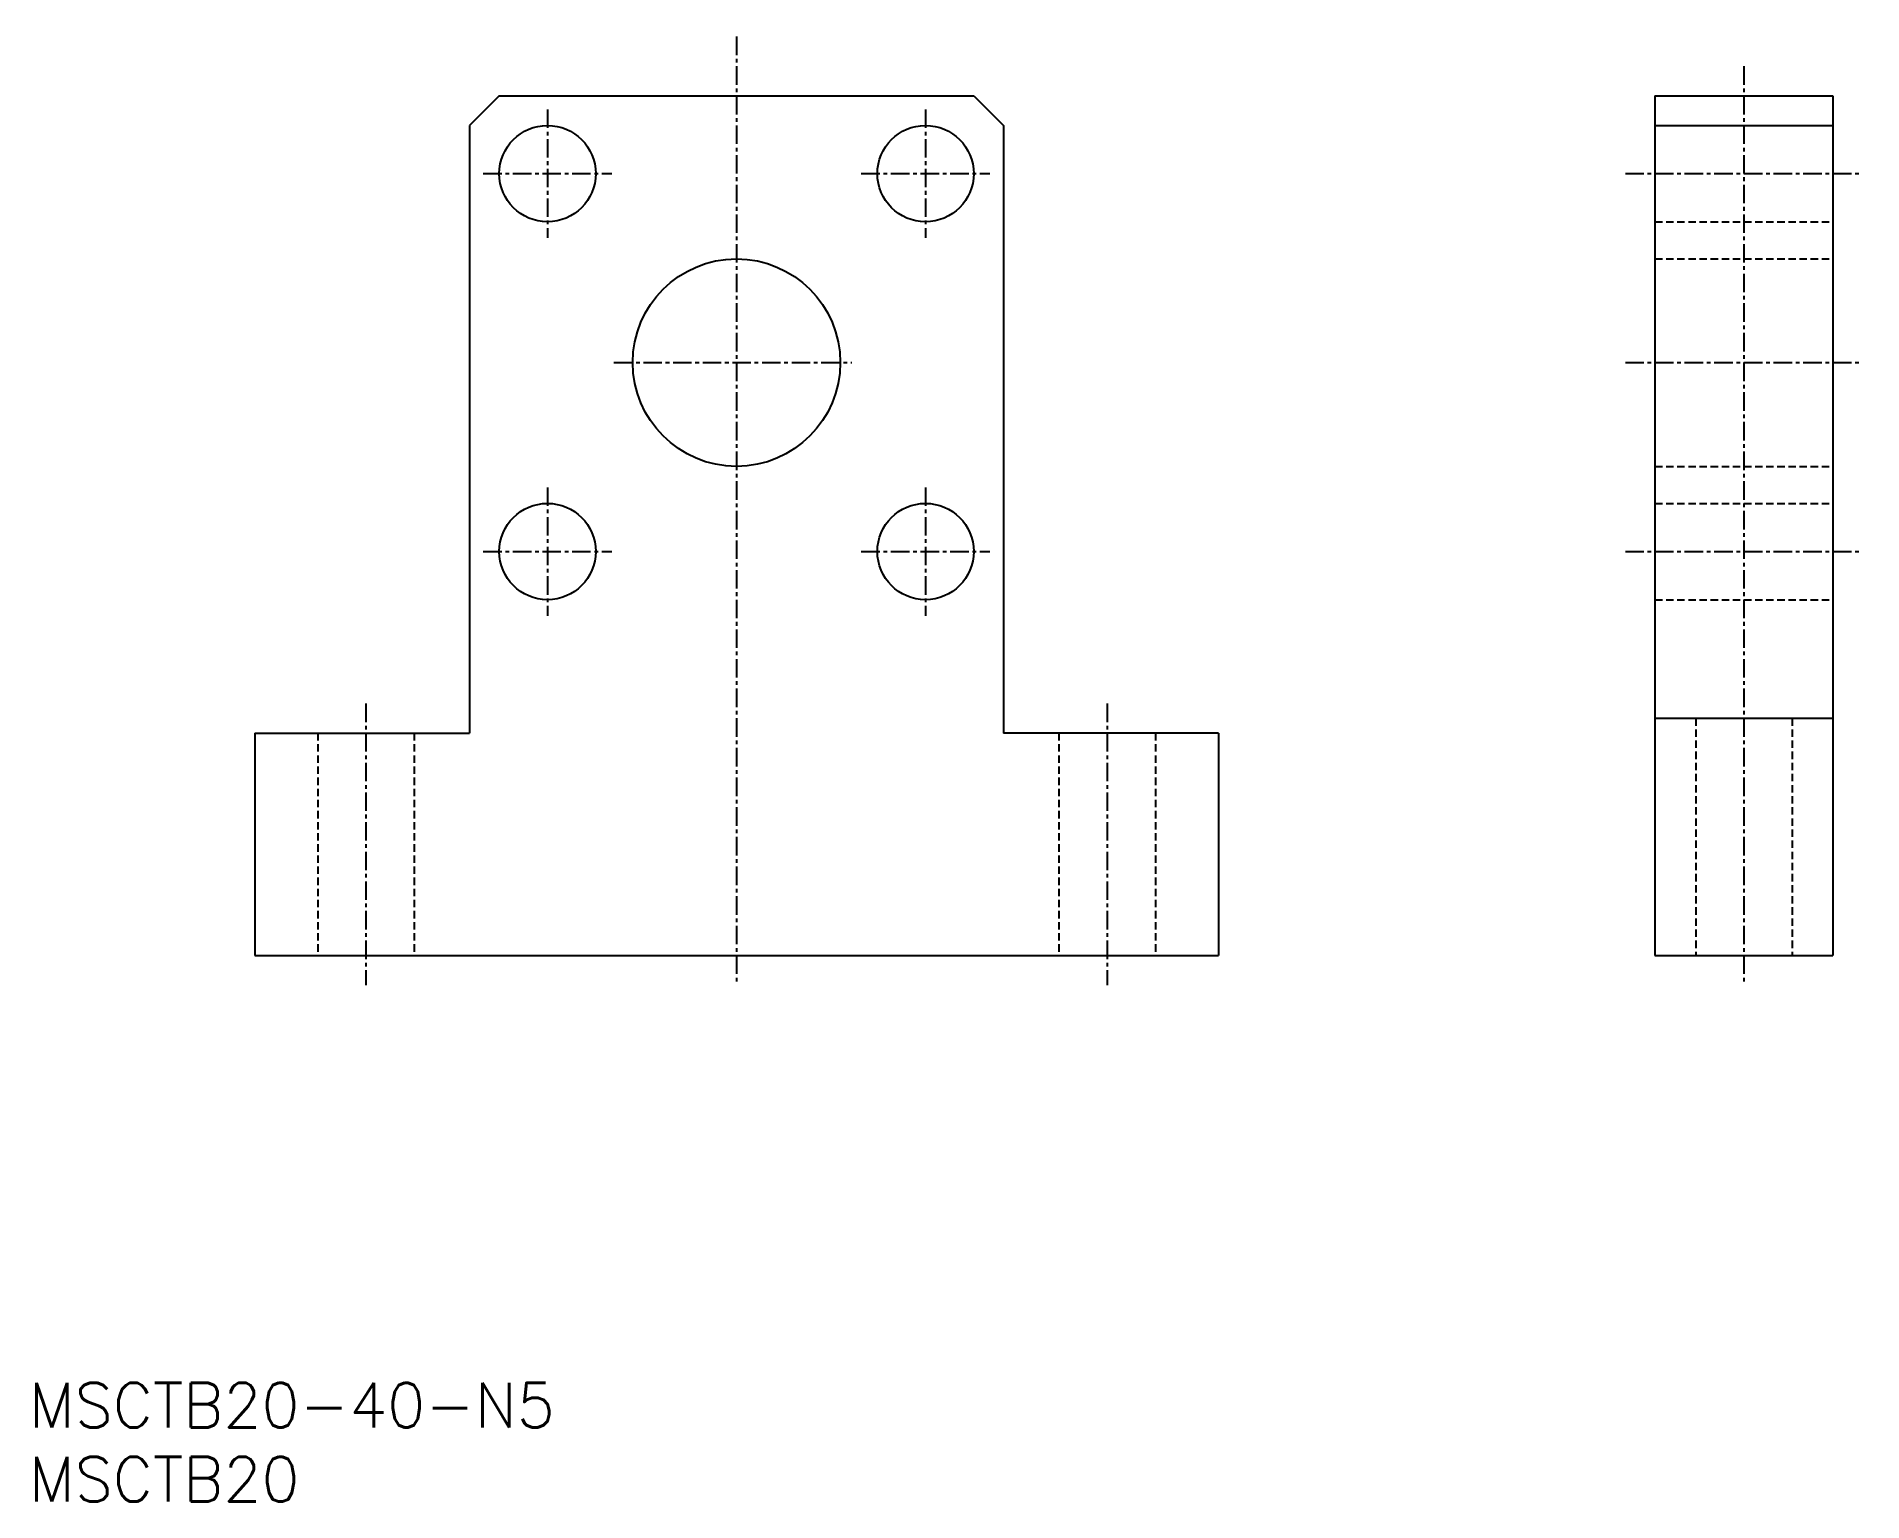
# Model space of a CAD drawing. Extents: x 75 to 198, y 26 to 125.
import ezdxf
from ezdxf.enums import TextEntityAlignment as Align

# ---------------------------------------------------------------- set-up
doc = ezdxf.new("R2010")
doc.units = 0
doc.linetypes.add('CENTER', pattern=[2, 1.25, -0.25, 0.25, -0.25])
doc.linetypes.add('DASHED', pattern=[0.75, 0.5, -0.25])
doc.layers.get('0').update_dxf_attribs({"linetype": 'CONTINUOUS'})
doc.layers.add('CENTER', color=1, linetype='CENTER')
doc.styles.get("Standard").update_dxf_attribs({"font": 'txt.shx', "bigfont": 'extfont.shx'})

msp = doc.modelspace()

# ---------------------------------------------------------------- linework, layer by layer
at = {"color": 7, "linetype": 'CONTINUOUS'}
for p, q in [((106.09, 121.1), (104.09, 119.1)), ((106.09, 121.1), (138.09, 121.1)), ((138.09, 121.1), (140.09, 119.1)), ((184.04, 121.1), (196.04, 121.1)), ((184.04, 121.1), (184.04, 63.1)), ((196.04, 121.1), (196.04, 63.1)), ((104.09, 119.1), (104.09, 78.1)), ((140.09, 119.1), (140.09, 78.1)), ((184.04, 119.1), (196.04, 119.1)), ((184.04, 79.1), (196.04, 79.1)), ((89.59, 78.1), (89.59, 63.1)), ((89.59, 78.1), (104.09, 78.1)), ((154.59, 78.1), (140.09, 78.1)), ((154.59, 78.1), (154.59, 63.1)), ((89.59, 63.1), (154.59, 63.1)), ((184.04, 63.1), (196.04, 63.1))]:
    msp.add_line(p, q, dxfattribs=at)
at = {"color": 3, "linetype": 'DASHED'}
for p, q in [((184.04, 119.1), (196.04, 119.1)), ((184.04, 112.6), (196.04, 112.6)), ((184.04, 110.1), (196.04, 110.1)), ((184.04, 96.1), (196.04, 96.1)), ((184.04, 93.6), (196.04, 93.6)), ((184.04, 87.1), (196.04, 87.1)), ((186.79, 79.1), (186.79, 63.1)), ((193.29, 79.1), (193.29, 63.1)), ((93.84, 78.1), (93.84, 63.1)), ((100.34, 78.1), (100.34, 63.1)), ((143.84, 78.1), (143.84, 63.1)), ((150.34, 78.1), (150.34, 63.1))]:
    msp.add_line(p, q, dxfattribs=at)
at = {"color": 7, "linetype": 'CONTINUOUS'}
for centre, radius in [((109.34, 115.85), 3.25), ((134.84, 115.85), 3.25), ((122.09, 103.1), 7), ((109.34, 90.35), 3.25), ((134.84, 90.35), 3.25)]:
    msp.add_circle(centre, radius, dxfattribs=at)
at = {"layer": 'CENTER', "color": 1, "linetype": 'CENTER'}
for p, q in [((122.09, 125.1), (122.09, 61.1)), ((190.04, 123.1), (190.04, 61.1)), ((109.34, 120.18), (109.34, 111.52)), ((134.84, 120.18), (134.84, 111.52)), ((105, 115.85), (113.67, 115.85)), ((130.5, 115.85), (139.17, 115.85)), ((182.04, 115.85), (198.04, 115.85)), ((113.81, 103.1), (129.86, 103.1)), ((182.04, 103.1), (198.04, 103.1)), ((109.34, 94.68), (109.34, 86.02)), ((134.84, 94.68), (134.84, 86.02)), ((105, 90.35), (113.67, 90.35)), ((130.5, 90.35), (139.17, 90.35)), ((182.04, 90.35), (198.04, 90.35)), ((97.09, 80.1), (97.09, 61.1)), ((147.09, 80.1), (147.09, 61.1))]:
    msp.add_line(p, q, dxfattribs=at)

# ---------------------------------------------------------------- texts
at = {"color": 7, "linetype": 'CONTINUOUS'}
for s, p in [('MSCTB20-40-N5', (74.36, 32.76)), ('MSCTB20', (74.36, 27.76))]:
    msp.add_text(s, height=3, dxfattribs=at).set_placement(p, align=Align.MIDDLE_LEFT)

doc.saveas('drawing.dxf')
